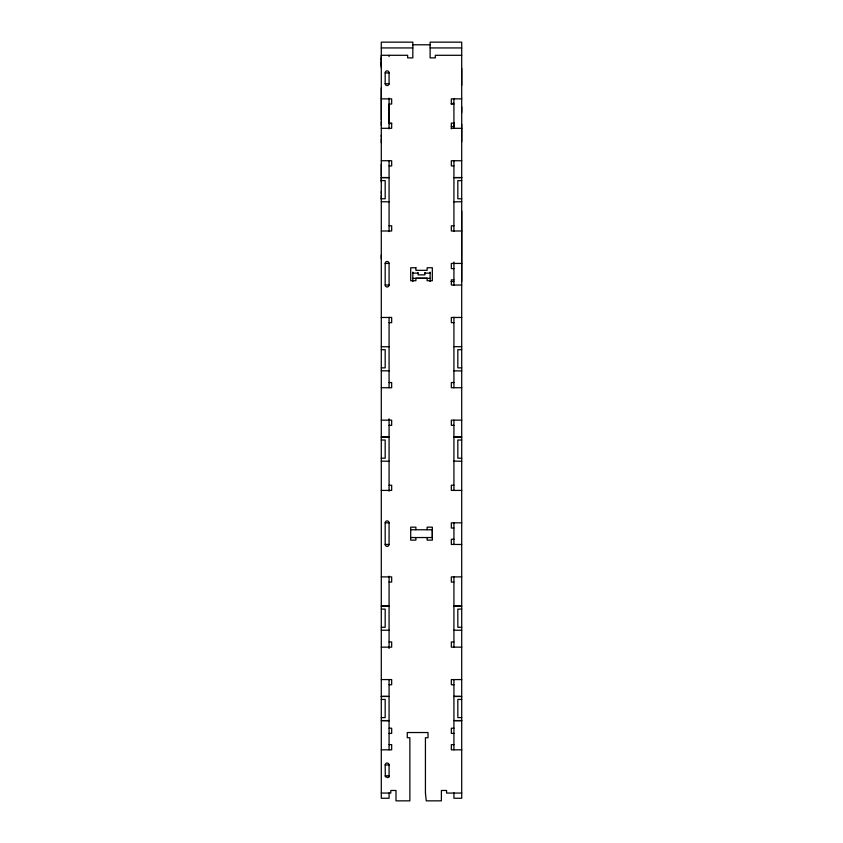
<?xml version="1.0" encoding="UTF-8"?>
<svg xmlns="http://www.w3.org/2000/svg" width="843" height="843" viewBox="0 0 843 843"><rect width="100%" height="100%" fill="white"/><g stroke="black" fill="none" stroke-linecap="round" stroke-linejoin="round"><path stroke-width="1.26" d="M381.289 61.918L381.289 65.775M381.289 254.997L381.289 258.854M381.289 195.334L381.289 199.19M381.289 177.968L381.289 181.825M381.289 164.353L381.289 176.039M381.289 138.937L381.289 142.794M381.289 121.582L381.289 125.438M381.289 87.893L381.289 119.653M381.289 67.735L381.289 55.29L407.643 55.29L407.643 57.882L412.828 57.882L412.828 42.15L381.289 42.15L381.289 798.258L389.076 798.258L389.076 792.884M461.711 281.509L461.711 211.045M461.711 141.75L461.711 124.248M461.711 112.677L461.711 106.892M461.711 85.364L461.711 68.431M389.076 776.097L387.843 777.615L385.325 776.719L385.177 764.959A1.949 1.949 0 0 1 387.127 763.02A1.949 1.949 0 0 1 389.076 764.959L389.076 777.067M451.142 103.847L453.597 103.278M412.828 44.784L430.12 44.784M381.289 47.935L412.828 47.935M430.12 47.935L461.711 47.935M461.711 55.29L435.315 55.29L435.315 57.882L430.12 57.882L430.12 42.15L461.711 42.15L461.711 798.258L453.924 798.258L453.924 792.884M385.177 72.919L389.076 72.919M381.289 98.863L391.668 98.863L391.668 104.047L389.076 104.047L389.076 123.12L391.668 123.12L391.668 128.305L381.289 128.305M461.711 98.863L451.332 98.863L451.332 104.047L453.924 104.047M453.924 123.12L451.332 123.12L451.332 128.874M389.076 123.51L391.668 123.51M451.332 126.566L453.924 126.566L453.924 122.657M451.332 128.305L461.711 128.305M381.289 160.739L391.668 160.739L391.668 165.923L389.076 165.923M461.711 160.739L451.332 160.739L451.332 165.923L453.924 165.923M381.289 177.536L387.78 177.536M455.22 177.536L461.711 177.536M381.289 177.641L389.076 177.641M453.924 177.641L461.711 177.641M381.289 180.602L385.177 180.602L385.177 198.769L381.289 198.769M461.711 180.602L457.823 180.602L457.823 198.769L461.711 198.769M381.289 201.73L389.076 201.835M453.924 201.835L461.711 201.73M389.076 225.808L391.668 225.808L391.668 230.993L381.289 230.993M453.924 225.808L451.332 225.808L451.332 230.993L461.711 230.993M385.177 263.427L389.076 263.427L389.076 285.039A1.949 1.949 0 0 1 387.127 286.989A1.949 1.949 0 0 1 385.177 285.039L385.177 263.427A1.949 1.949 0 0 1 387.127 261.478A1.949 1.949 0 0 1 389.076 263.427M461.711 263.427L451.332 263.427L451.332 268.611L453.924 268.611M412.828 273.121L418.012 273.121M424.935 273.121L430.12 273.121M412.828 278.369L430.12 278.369M453.924 279.855L451.332 279.855L451.332 285.039L461.711 285.039M451.184 281.509L453.808 281.509M385.177 285.039L389.076 285.039M381.289 317.463L391.668 317.463L391.668 322.658L389.076 322.658M461.711 317.463L451.332 317.463L451.332 322.658L453.924 322.658M381.289 346.736L389.076 346.736M453.924 346.631L461.711 346.736M381.289 349.697L385.177 349.697L385.177 367.864L381.289 367.864M461.711 349.697L457.823 349.697L457.823 367.864L461.711 367.864M381.289 370.825L389.076 370.825M453.924 370.825L461.711 370.931M389.076 382.543L391.668 382.543L391.668 387.727L381.289 387.727M453.924 382.543L451.332 382.543L451.332 387.727L461.711 387.727M381.289 420.151L391.668 420.151L391.668 425.346L389.076 425.346M461.711 420.151L451.332 420.151L451.332 425.346L453.924 425.346M381.289 436.948L387.78 436.948M453.924 436.948L460.415 436.948M381.289 437.064L389.076 437.064M453.924 437.064L461.711 437.064M381.289 440.025L385.177 440.025L385.177 458.181L381.289 458.181M461.711 440.025L457.823 440.025L457.823 458.181L461.711 458.181M381.289 461.142L389.076 461.247M453.924 461.142L461.711 461.247M389.076 485.22L391.668 485.22L391.668 490.415L381.289 490.415M453.924 485.22L451.332 485.22L451.332 490.415L461.711 490.415M385.177 522.839L389.076 522.839L389.076 544.462A1.949 1.949 0 0 1 387.127 546.401A1.949 1.949 0 0 1 385.177 544.462L385.177 522.839A1.949 1.949 0 0 1 387.127 520.9A1.949 1.949 0 0 1 389.076 522.839M461.711 522.839L451.332 522.839L451.332 528.034L453.924 528.034M410.689 529.762L432.311 529.762L432.311 537.539L410.689 537.539M453.924 539.267L451.332 539.267L451.332 544.462L461.711 544.462M385.177 544.462L389.076 544.462M381.289 576.886L391.668 576.886L391.668 582.07L389.076 582.07M461.711 576.886L451.332 576.886L451.332 582.07L453.924 582.07M381.289 606.043L387.78 606.043M453.924 606.043L460.415 606.043M381.289 606.159L389.076 606.159M453.924 606.159L461.711 606.159M381.289 609.12L385.177 609.12L385.177 627.276L381.289 627.276M461.711 609.12L457.823 609.12L457.823 627.276L461.711 627.276M381.289 630.237L389.076 630.237M453.924 630.237L461.711 630.237M389.076 641.955L391.668 641.955L391.668 647.15L381.289 647.15M453.924 641.955L451.332 641.955L451.332 647.15L461.711 647.15M381.289 679.574L391.668 679.574L391.668 684.758L389.076 684.758M461.711 679.574L451.332 679.574L451.332 684.758L453.924 684.758M381.289 696.371L387.78 696.371M453.924 696.371L460.415 696.371M381.289 696.476L389.076 696.476M453.924 696.476L461.711 696.476M381.289 699.437L385.177 699.437L385.177 717.604L381.289 717.604M461.711 699.437L457.823 699.437L457.823 717.604L461.711 717.604M381.289 720.565L389.076 720.565M453.924 720.565L461.711 720.565M382.585 720.67L389.076 720.67M455.22 720.67L461.711 720.67M389.076 728.215L391.668 728.215L391.668 733.399L389.076 733.399M453.924 728.215L451.332 728.215L451.332 733.399L453.924 733.399M389.076 744.643L391.668 744.643L391.668 749.827L381.289 749.827M453.924 744.643L451.332 744.643L451.332 749.827L461.711 749.827M385.177 764.959L389.076 764.959M385.177 775.771L389.076 775.771M381.289 793.063L390.804 793.063L390.804 790.471L395.989 790.471L395.989 800.85L409.867 800.85L409.867 737.72L407.274 737.72L407.274 732.535L428.023 732.535L428.023 737.72L425.43 737.72L425.43 793.063L426.252 800.85L441.384 800.85L441.384 790.471L446.579 790.471L446.579 793.063L461.711 793.063M381.289 58.062L381.289 59.99M381.289 135.091L381.289 137.019M381.289 191.477L381.289 193.405M453.924 98.694L453.924 128.305M453.924 160.739L453.924 231.456M453.924 262.068L453.924 285.398M453.924 317.2L453.924 387.727M453.924 420.151L453.924 490.415M453.924 522.839L453.924 544.462M453.924 576.886L453.924 647.15M453.924 679.574L453.924 749.827M430.12 272.131L430.12 281.509M427.138 529.762L427.138 527.16L432.333 527.16L432.333 540.131L427.138 540.131L427.138 537.539M424.935 272.542L424.935 274.86L418.012 274.86L418.012 272.542M415.894 529.762L415.894 527.16L410.71 527.16L410.71 540.131L415.894 540.131L415.894 537.539M412.828 272.131L412.828 281.509M389.076 55.29L389.076 56.565M389.076 98.178L389.076 128.916M389.076 160.739L389.076 231.593M389.076 317.316L389.076 387.727M389.076 418.855L389.076 491.121M389.076 576.18L389.076 648.446M389.076 679.574L389.076 749.827M389.076 83.615A1.949 1.949 0 0 1 387.127 85.564A1.949 1.949 0 0 1 385.177 83.615M389.076 83.731L385.177 83.731L385.177 72.804A1.949 1.949 0 0 1 387.127 70.854A1.949 1.949 0 0 1 389.076 72.804L389.076 83.731M415.894 267.747L410.71 267.747L410.71 280.719L415.894 280.719L415.894 278.127L427.138 278.127L427.138 280.719L432.333 280.719L432.333 267.747L427.138 267.747L427.138 270.34L415.894 270.34L415.894 267.747"/></g></svg>
